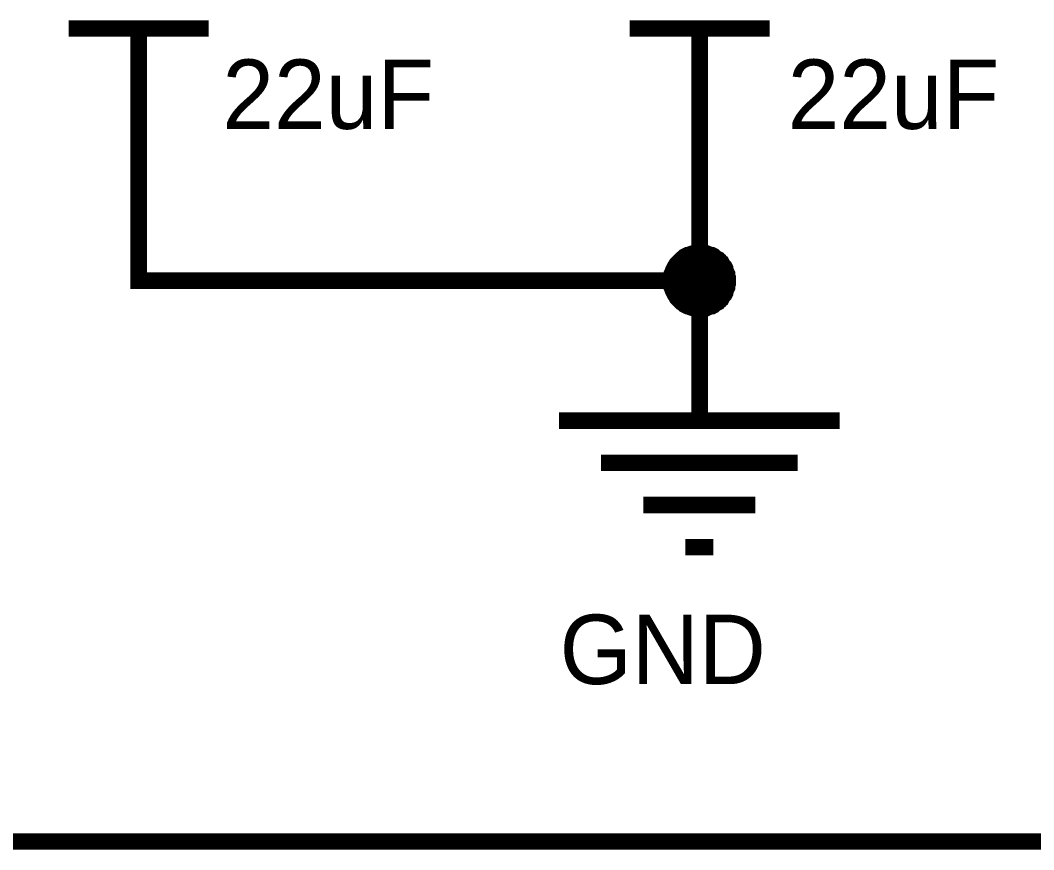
# Model space of a CAD drawing. Header units: millimetres. Extents: x 0 to 19, y 0 to 9.5.
# Drawn here: x 5.416 to 6.139, y 6.694 to 7.286 of the extents above; entities that cross this region are included whole.
import ezdxf

# ---------------------------------------------------------------- set-up
doc = ezdxf.new("R2010")
doc.units = ezdxf.units.MM
doc.header["$MEASUREMENT"] = 0
doc.layers.add('Sheet', color=255, linetype='Continuous')

msp = doc.modelspace()

# ---------------------------------------------------------------- linework, layer by layer
at = {"layer": 'Sheet'}
for points, const_width in [([(5.4503, 7.27974), (5.55021, 7.27974)], 0.0118), ([(5.50026, 7.21961), (5.50026, 7.27974)], 0.0118), ([(5.8504, 7.27974), (5.95032, 7.27974)], 0.0118), ([(5.90036, 7.21961), (5.90036, 7.27974)], 0.0118), ([(5.50026, 7.21961), (5.50026, 7.19972)], 0.0118), ([(5.90036, 7.21961), (5.90036, 7.19972)], 0.0118), ([(4.00019, 7.19972), (4.20002, 7.19972), (4.20002, 6.69969), (6.40039, 6.69969), (6.80005, 6.69969)], 0.0118), ([(5.50026, 7.19972), (5.50026, 7.0998), (5.90036, 7.0998), (5.90036, 7.19972)], 0.0118), ([(5.88003, 7.0998), (5.88003, 7.10068), (5.88003, 7.10201), (5.88047, 7.10289), (5.88047, 7.10378), (5.88047, 7.10466), (5.88091, 7.10555), (5.88135, 7.10687), (5.88179, 7.10776), (5.88224, 7.10864), (5.88268, 7.10953), (5.88312, 7.10997), (5.88356, 7.11085), (5.88401, 7.11174), (5.88489, 7.11262), (5.88533, 7.11306), (5.88622, 7.11395), (5.88666, 7.11439), (5.88754, 7.11527), (5.88843, 7.11572), (5.88887, 7.11616), (5.88975, 7.11704), (5.89064, 7.11748), (5.89152, 7.11793), (5.89241, 7.11793), (5.89329, 7.11837), (5.89417, 7.11881), (5.8955, 7.11925), (5.89638, 7.11925), (5.89727, 7.11925), (5.89815, 7.11969), (5.89948, 7.11969), (5.90036, 7.11969)], 0.0118), ([(5.88003, 7.0998), (5.88003, 7.10068), (5.88003, 7.10201), (5.88047, 7.10289), (5.88047, 7.10378), (5.88047, 7.10466), (5.88091, 7.10555), (5.88135, 7.10687), (5.88179, 7.10776), (5.88224, 7.10864), (5.88268, 7.10953), (5.88312, 7.10997), (5.88356, 7.11085), (5.88401, 7.11174), (5.88489, 7.11262), (5.88533, 7.11306), (5.88622, 7.11395), (5.88666, 7.11439), (5.88754, 7.11527), (5.88843, 7.11572), (5.88887, 7.11616), (5.88975, 7.11704), (5.89064, 7.11748), (5.89152, 7.11793), (5.89241, 7.11793), (5.89329, 7.11837), (5.89417, 7.11881), (5.8955, 7.11925), (5.89638, 7.11925), (5.89727, 7.11925), (5.89815, 7.11969), (5.89948, 7.11969), (5.90036, 7.11969)], 0.0118), ([(5.88003, 7.0998), (5.88003, 7.10068), (5.88003, 7.10201), (5.88047, 7.10289), (5.88047, 7.10378), (5.88047, 7.10466), (5.88091, 7.10555), (5.88135, 7.10687), (5.88179, 7.10776), (5.88224, 7.10864), (5.88268, 7.10953), (5.88312, 7.10997), (5.88356, 7.11085), (5.88401, 7.11174), (5.88489, 7.11262), (5.88533, 7.11306), (5.88622, 7.11395), (5.88666, 7.11439), (5.88754, 7.11527), (5.88843, 7.11572), (5.88887, 7.11616), (5.88975, 7.11704), (5.89064, 7.11748), (5.89152, 7.11793), (5.89241, 7.11793), (5.89329, 7.11837), (5.89417, 7.11881), (5.8955, 7.11925), (5.89638, 7.11925), (5.89727, 7.11925), (5.89815, 7.11969), (5.89948, 7.11969), (5.90036, 7.11969)], 0.0118), ([(5.88003, 7.0998), (5.88003, 7.10068), (5.88003, 7.10201), (5.88047, 7.10289), (5.88047, 7.10378), (5.88047, 7.10466), (5.88091, 7.10555), (5.88135, 7.10687), (5.88179, 7.10776), (5.88224, 7.10864), (5.88268, 7.10953), (5.88312, 7.10997), (5.88356, 7.11085), (5.88401, 7.11174), (5.88489, 7.11262), (5.88533, 7.11306), (5.88622, 7.11395), (5.88666, 7.11439), (5.88754, 7.11527), (5.88843, 7.11572), (5.88887, 7.11616), (5.88975, 7.11704), (5.89064, 7.11748), (5.89152, 7.11793), (5.89241, 7.11793), (5.89329, 7.11837), (5.89417, 7.11881), (5.8955, 7.11925), (5.89638, 7.11925), (5.89727, 7.11925), (5.89815, 7.11969), (5.89948, 7.11969), (5.90036, 7.11969)], 0.0118), ([(5.88003, 7.0998), (5.88003, 7.10068), (5.88003, 7.10201), (5.88047, 7.10289), (5.88047, 7.10378), (5.88047, 7.10466), (5.88091, 7.10555), (5.88135, 7.10687), (5.88179, 7.10776), (5.88224, 7.10864), (5.88268, 7.10953), (5.88312, 7.10997), (5.88356, 7.11085), (5.88401, 7.11174), (5.88489, 7.11262), (5.88533, 7.11306), (5.88622, 7.11395), (5.88666, 7.11439), (5.88754, 7.11527), (5.88843, 7.11572), (5.88887, 7.11616), (5.88975, 7.11704), (5.89064, 7.11748), (5.89152, 7.11793), (5.89241, 7.11793), (5.89329, 7.11837), (5.89417, 7.11881), (5.8955, 7.11925), (5.89638, 7.11925), (5.89727, 7.11925), (5.89815, 7.11969), (5.89948, 7.11969), (5.90036, 7.11969)], 0.0039), ([(5.88003, 7.0998), (5.88003, 7.10068), (5.88003, 7.10201), (5.88047, 7.10289), (5.88047, 7.10378), (5.88047, 7.10466), (5.88091, 7.10555), (5.88135, 7.10687), (5.88179, 7.10776), (5.88224, 7.10864), (5.88268, 7.10953), (5.88312, 7.10997), (5.88356, 7.11085), (5.88401, 7.11174), (5.88489, 7.11262), (5.88533, 7.11306), (5.88622, 7.11395), (5.88666, 7.11439), (5.88754, 7.11527), (5.88843, 7.11572), (5.88887, 7.11616), (5.88975, 7.11704), (5.89064, 7.11748), (5.89152, 7.11793), (5.89241, 7.11793), (5.89329, 7.11837), (5.89417, 7.11881), (5.8955, 7.11925), (5.89638, 7.11925), (5.89727, 7.11925), (5.89815, 7.11969), (5.89948, 7.11969), (5.90036, 7.11969)], 0.0039), ([(5.88003, 7.0998), (5.88003, 7.10068), (5.88003, 7.10201), (5.88047, 7.10289), (5.88047, 7.10378), (5.88047, 7.10466), (5.88091, 7.10555), (5.88135, 7.10687), (5.88179, 7.10776), (5.88224, 7.10864), (5.88268, 7.10953), (5.88312, 7.10997), (5.88356, 7.11085), (5.88401, 7.11174), (5.88489, 7.11262), (5.88533, 7.11306), (5.88622, 7.11395), (5.88666, 7.11439), (5.88754, 7.11527), (5.88843, 7.11572), (5.88887, 7.11616), (5.88975, 7.11704), (5.89064, 7.11748), (5.89152, 7.11793), (5.89241, 7.11793), (5.89329, 7.11837), (5.89417, 7.11881), (5.8955, 7.11925), (5.89638, 7.11925), (5.89727, 7.11925), (5.89815, 7.11969), (5.89948, 7.11969), (5.90036, 7.11969)], 0.0039), ([(5.88003, 7.0998), (5.88003, 7.10068), (5.88003, 7.10201), (5.88047, 7.10289), (5.88047, 7.10378), (5.88047, 7.10466), (5.88091, 7.10555), (5.88135, 7.10687), (5.88179, 7.10776), (5.88224, 7.10864), (5.88268, 7.10953), (5.88312, 7.10997), (5.88356, 7.11085), (5.88401, 7.11174), (5.88489, 7.11262), (5.88533, 7.11306), (5.88622, 7.11395), (5.88666, 7.11439), (5.88754, 7.11527), (5.88843, 7.11572), (5.88887, 7.11616), (5.88975, 7.11704), (5.89064, 7.11748), (5.89152, 7.11793), (5.89241, 7.11793), (5.89329, 7.11837), (5.89417, 7.11881), (5.8955, 7.11925), (5.89638, 7.11925), (5.89727, 7.11925), (5.89815, 7.11969), (5.89948, 7.11969), (5.90036, 7.11969)], 0.0039), ([(5.90036, 7.11969), (5.90036, 7.11969)], 0.0118), ([(5.90036, 7.11969), (5.90125, 7.11969), (5.90257, 7.11969), (5.90346, 7.11925), (5.90434, 7.11925), (5.90523, 7.11925), (5.90611, 7.11881), (5.90744, 7.11837), (5.90832, 7.11793), (5.90921, 7.11793), (5.91009, 7.11748), (5.91053, 7.11704), (5.91142, 7.11616), (5.9123, 7.11572), (5.91318, 7.11527), (5.91363, 7.11439), (5.91451, 7.11395), (5.91495, 7.11306), (5.91584, 7.11262), (5.91628, 7.11174), (5.91672, 7.11085), (5.91761, 7.10997), (5.91805, 7.10953), (5.91849, 7.10864), (5.91849, 7.10776), (5.91893, 7.10687), (5.91937, 7.10555), (5.91982, 7.10466), (5.91982, 7.10378), (5.91982, 7.10289), (5.92026, 7.10201), (5.92026, 7.10068), (5.92026, 7.0998)], 0.0118), ([(5.90036, 7.11969), (5.90036, 7.11969)], 0.0118), ([(5.90036, 7.11969), (5.90125, 7.11969), (5.90257, 7.11969), (5.90346, 7.11925), (5.90434, 7.11925), (5.90523, 7.11925), (5.90611, 7.11881), (5.90744, 7.11837), (5.90832, 7.11793), (5.90921, 7.11793), (5.91009, 7.11748), (5.91053, 7.11704), (5.91142, 7.11616), (5.9123, 7.11572), (5.91318, 7.11527), (5.91363, 7.11439), (5.91451, 7.11395), (5.91495, 7.11306), (5.91584, 7.11262), (5.91628, 7.11174), (5.91672, 7.11085), (5.91761, 7.10997), (5.91805, 7.10953), (5.91849, 7.10864), (5.91849, 7.10776), (5.91893, 7.10687), (5.91937, 7.10555), (5.91982, 7.10466), (5.91982, 7.10378), (5.91982, 7.10289), (5.92026, 7.10201), (5.92026, 7.10068), (5.92026, 7.0998)], 0.0118), ([(5.90036, 7.11969), (5.90036, 7.11969)], 0.0118), ([(5.90036, 7.11969), (5.90125, 7.11969), (5.90257, 7.11969), (5.90346, 7.11925), (5.90434, 7.11925), (5.90523, 7.11925), (5.90611, 7.11881), (5.90744, 7.11837), (5.90832, 7.11793), (5.90921, 7.11793), (5.91009, 7.11748), (5.91053, 7.11704), (5.91142, 7.11616), (5.9123, 7.11572), (5.91318, 7.11527), (5.91363, 7.11439), (5.91451, 7.11395), (5.91495, 7.11306), (5.91584, 7.11262), (5.91628, 7.11174), (5.91672, 7.11085), (5.91761, 7.10997), (5.91805, 7.10953), (5.91849, 7.10864), (5.91849, 7.10776), (5.91893, 7.10687), (5.91937, 7.10555), (5.91982, 7.10466), (5.91982, 7.10378), (5.91982, 7.10289), (5.92026, 7.10201), (5.92026, 7.10068), (5.92026, 7.0998)], 0.0118), ([(5.90036, 7.11969), (5.90036, 7.11969)], 0.0118), ([(5.90036, 7.11969), (5.90125, 7.11969), (5.90257, 7.11969), (5.90346, 7.11925), (5.90434, 7.11925), (5.90523, 7.11925), (5.90611, 7.11881), (5.90744, 7.11837), (5.90832, 7.11793), (5.90921, 7.11793), (5.91009, 7.11748), (5.91053, 7.11704), (5.91142, 7.11616), (5.9123, 7.11572), (5.91318, 7.11527), (5.91363, 7.11439), (5.91451, 7.11395), (5.91495, 7.11306), (5.91584, 7.11262), (5.91628, 7.11174), (5.91672, 7.11085), (5.91761, 7.10997), (5.91805, 7.10953), (5.91849, 7.10864), (5.91849, 7.10776), (5.91893, 7.10687), (5.91937, 7.10555), (5.91982, 7.10466), (5.91982, 7.10378), (5.91982, 7.10289), (5.92026, 7.10201), (5.92026, 7.10068), (5.92026, 7.0998)], 0.0118), ([(5.90036, 7.11969), (5.90036, 7.11969)], 0.0039), ([(5.90036, 7.11969), (5.90125, 7.11969), (5.90257, 7.11969), (5.90346, 7.11925), (5.90434, 7.11925), (5.90523, 7.11925), (5.90611, 7.11881), (5.90744, 7.11837), (5.90832, 7.11793), (5.90921, 7.11793), (5.91009, 7.11748), (5.91053, 7.11704), (5.91142, 7.11616), (5.9123, 7.11572), (5.91318, 7.11527), (5.91363, 7.11439), (5.91451, 7.11395), (5.91495, 7.11306), (5.91584, 7.11262), (5.91628, 7.11174), (5.91672, 7.11085), (5.91761, 7.10997), (5.91805, 7.10953), (5.91849, 7.10864), (5.91849, 7.10776), (5.91893, 7.10687), (5.91937, 7.10555), (5.91982, 7.10466), (5.91982, 7.10378), (5.91982, 7.10289), (5.92026, 7.10201), (5.92026, 7.10068), (5.92026, 7.0998)], 0.0039), ([(5.90036, 7.11969), (5.90036, 7.11969)], 0.0039), ([(5.90036, 7.11969), (5.90125, 7.11969), (5.90257, 7.11969), (5.90346, 7.11925), (5.90434, 7.11925), (5.90523, 7.11925), (5.90611, 7.11881), (5.90744, 7.11837), (5.90832, 7.11793), (5.90921, 7.11793), (5.91009, 7.11748), (5.91053, 7.11704), (5.91142, 7.11616), (5.9123, 7.11572), (5.91318, 7.11527), (5.91363, 7.11439), (5.91451, 7.11395), (5.91495, 7.11306), (5.91584, 7.11262), (5.91628, 7.11174), (5.91672, 7.11085), (5.91761, 7.10997), (5.91805, 7.10953), (5.91849, 7.10864), (5.91849, 7.10776), (5.91893, 7.10687), (5.91937, 7.10555), (5.91982, 7.10466), (5.91982, 7.10378), (5.91982, 7.10289), (5.92026, 7.10201), (5.92026, 7.10068), (5.92026, 7.0998)], 0.0039), ([(5.90036, 7.11969), (5.90036, 7.11969)], 0.0039), ([(5.90036, 7.11969), (5.90125, 7.11969), (5.90257, 7.11969), (5.90346, 7.11925), (5.90434, 7.11925), (5.90523, 7.11925), (5.90611, 7.11881), (5.90744, 7.11837), (5.90832, 7.11793), (5.90921, 7.11793), (5.91009, 7.11748), (5.91053, 7.11704), (5.91142, 7.11616), (5.9123, 7.11572), (5.91318, 7.11527), (5.91363, 7.11439), (5.91451, 7.11395), (5.91495, 7.11306), (5.91584, 7.11262), (5.91628, 7.11174), (5.91672, 7.11085), (5.91761, 7.10997), (5.91805, 7.10953), (5.91849, 7.10864), (5.91849, 7.10776), (5.91893, 7.10687), (5.91937, 7.10555), (5.91982, 7.10466), (5.91982, 7.10378), (5.91982, 7.10289), (5.92026, 7.10201), (5.92026, 7.10068), (5.92026, 7.0998)], 0.0039), ([(5.90036, 7.11969), (5.90036, 7.11969)], 0.0039), ([(5.90036, 7.11969), (5.90125, 7.11969), (5.90257, 7.11969), (5.90346, 7.11925), (5.90434, 7.11925), (5.90523, 7.11925), (5.90611, 7.11881), (5.90744, 7.11837), (5.90832, 7.11793), (5.90921, 7.11793), (5.91009, 7.11748), (5.91053, 7.11704), (5.91142, 7.11616), (5.9123, 7.11572), (5.91318, 7.11527), (5.91363, 7.11439), (5.91451, 7.11395), (5.91495, 7.11306), (5.91584, 7.11262), (5.91628, 7.11174), (5.91672, 7.11085), (5.91761, 7.10997), (5.91805, 7.10953), (5.91849, 7.10864), (5.91849, 7.10776), (5.91893, 7.10687), (5.91937, 7.10555), (5.91982, 7.10466), (5.91982, 7.10378), (5.91982, 7.10289), (5.92026, 7.10201), (5.92026, 7.10068), (5.92026, 7.0998)], 0.0039), ([(5.90036, 7.07991), (5.89948, 7.07991), (5.89815, 7.07991), (5.89727, 7.08035), (5.89638, 7.08035), (5.8955, 7.08035), (5.89417, 7.08079), (5.89329, 7.08123), (5.89241, 7.08167), (5.89152, 7.08167), (5.89064, 7.08212), (5.88975, 7.08256), (5.88887, 7.08344), (5.88843, 7.08388), (5.88754, 7.08433), (5.88666, 7.08521), (5.88622, 7.08565), (5.88533, 7.08654), (5.88489, 7.08698), (5.88401, 7.08786), (5.88356, 7.08875), (5.88312, 7.08963), (5.88268, 7.09007), (5.88224, 7.09096), (5.88179, 7.09184), (5.88135, 7.09273), (5.88091, 7.09405), (5.88047, 7.09494), (5.88047, 7.09582), (5.88047, 7.09671), (5.88003, 7.09759), (5.88003, 7.09892), (5.88003, 7.0998)], 0.0118), ([(5.88003, 7.0998), (5.88003, 7.0998)], 0.0118), ([(5.90036, 7.07991), (5.89948, 7.07991), (5.89815, 7.07991), (5.89727, 7.08035), (5.89638, 7.08035), (5.8955, 7.08035), (5.89417, 7.08079), (5.89329, 7.08123), (5.89241, 7.08167), (5.89152, 7.08167), (5.89064, 7.08212), (5.88975, 7.08256), (5.88887, 7.08344), (5.88843, 7.08388), (5.88754, 7.08433), (5.88666, 7.08521), (5.88622, 7.08565), (5.88533, 7.08654), (5.88489, 7.08698), (5.88401, 7.08786), (5.88356, 7.08875), (5.88312, 7.08963), (5.88268, 7.09007), (5.88224, 7.09096), (5.88179, 7.09184), (5.88135, 7.09273), (5.88091, 7.09405), (5.88047, 7.09494), (5.88047, 7.09582), (5.88047, 7.09671), (5.88003, 7.09759), (5.88003, 7.09892), (5.88003, 7.0998)], 0.0118), ([(5.88003, 7.0998), (5.88003, 7.0998)], 0.0118), ([(5.90036, 7.07991), (5.89948, 7.07991), (5.89815, 7.07991), (5.89727, 7.08035), (5.89638, 7.08035), (5.8955, 7.08035), (5.89417, 7.08079), (5.89329, 7.08123), (5.89241, 7.08167), (5.89152, 7.08167), (5.89064, 7.08212), (5.88975, 7.08256), (5.88887, 7.08344), (5.88843, 7.08388), (5.88754, 7.08433), (5.88666, 7.08521), (5.88622, 7.08565), (5.88533, 7.08654), (5.88489, 7.08698), (5.88401, 7.08786), (5.88356, 7.08875), (5.88312, 7.08963), (5.88268, 7.09007), (5.88224, 7.09096), (5.88179, 7.09184), (5.88135, 7.09273), (5.88091, 7.09405), (5.88047, 7.09494), (5.88047, 7.09582), (5.88047, 7.09671), (5.88003, 7.09759), (5.88003, 7.09892), (5.88003, 7.0998)], 0.0118), ([(5.88003, 7.0998), (5.88003, 7.0998)], 0.0118), ([(5.90036, 7.07991), (5.89948, 7.07991), (5.89815, 7.07991), (5.89727, 7.08035), (5.89638, 7.08035), (5.8955, 7.08035), (5.89417, 7.08079), (5.89329, 7.08123), (5.89241, 7.08167), (5.89152, 7.08167), (5.89064, 7.08212), (5.88975, 7.08256), (5.88887, 7.08344), (5.88843, 7.08388), (5.88754, 7.08433), (5.88666, 7.08521), (5.88622, 7.08565), (5.88533, 7.08654), (5.88489, 7.08698), (5.88401, 7.08786), (5.88356, 7.08875), (5.88312, 7.08963), (5.88268, 7.09007), (5.88224, 7.09096), (5.88179, 7.09184), (5.88135, 7.09273), (5.88091, 7.09405), (5.88047, 7.09494), (5.88047, 7.09582), (5.88047, 7.09671), (5.88003, 7.09759), (5.88003, 7.09892), (5.88003, 7.0998)], 0.0118), ([(5.88003, 7.0998), (5.88003, 7.0998)], 0.0118), ([(5.90036, 7.07991), (5.89948, 7.07991), (5.89815, 7.07991), (5.89727, 7.08035), (5.89638, 7.08035), (5.8955, 7.08035), (5.89417, 7.08079), (5.89329, 7.08123), (5.89241, 7.08167), (5.89152, 7.08167), (5.89064, 7.08212), (5.88975, 7.08256), (5.88887, 7.08344), (5.88843, 7.08388), (5.88754, 7.08433), (5.88666, 7.08521), (5.88622, 7.08565), (5.88533, 7.08654), (5.88489, 7.08698), (5.88401, 7.08786), (5.88356, 7.08875), (5.88312, 7.08963), (5.88268, 7.09007), (5.88224, 7.09096), (5.88179, 7.09184), (5.88135, 7.09273), (5.88091, 7.09405), (5.88047, 7.09494), (5.88047, 7.09582), (5.88047, 7.09671), (5.88003, 7.09759), (5.88003, 7.09892), (5.88003, 7.0998)], 0.0039), ([(5.88003, 7.0998), (5.88003, 7.0998)], 0.0039), ([(5.90036, 7.07991), (5.89948, 7.07991), (5.89815, 7.07991), (5.89727, 7.08035), (5.89638, 7.08035), (5.8955, 7.08035), (5.89417, 7.08079), (5.89329, 7.08123), (5.89241, 7.08167), (5.89152, 7.08167), (5.89064, 7.08212), (5.88975, 7.08256), (5.88887, 7.08344), (5.88843, 7.08388), (5.88754, 7.08433), (5.88666, 7.08521), (5.88622, 7.08565), (5.88533, 7.08654), (5.88489, 7.08698), (5.88401, 7.08786), (5.88356, 7.08875), (5.88312, 7.08963), (5.88268, 7.09007), (5.88224, 7.09096), (5.88179, 7.09184), (5.88135, 7.09273), (5.88091, 7.09405), (5.88047, 7.09494), (5.88047, 7.09582), (5.88047, 7.09671), (5.88003, 7.09759), (5.88003, 7.09892), (5.88003, 7.0998)], 0.0039), ([(5.88003, 7.0998), (5.88003, 7.0998)], 0.0039), ([(5.90036, 7.07991), (5.89948, 7.07991), (5.89815, 7.07991), (5.89727, 7.08035), (5.89638, 7.08035), (5.8955, 7.08035), (5.89417, 7.08079), (5.89329, 7.08123), (5.89241, 7.08167), (5.89152, 7.08167), (5.89064, 7.08212), (5.88975, 7.08256), (5.88887, 7.08344), (5.88843, 7.08388), (5.88754, 7.08433), (5.88666, 7.08521), (5.88622, 7.08565), (5.88533, 7.08654), (5.88489, 7.08698), (5.88401, 7.08786), (5.88356, 7.08875), (5.88312, 7.08963), (5.88268, 7.09007), (5.88224, 7.09096), (5.88179, 7.09184), (5.88135, 7.09273), (5.88091, 7.09405), (5.88047, 7.09494), (5.88047, 7.09582), (5.88047, 7.09671), (5.88003, 7.09759), (5.88003, 7.09892), (5.88003, 7.0998)], 0.0039), ([(5.88003, 7.0998), (5.88003, 7.0998)], 0.0039), ([(5.90036, 7.07991), (5.89948, 7.07991), (5.89815, 7.07991), (5.89727, 7.08035), (5.89638, 7.08035), (5.8955, 7.08035), (5.89417, 7.08079), (5.89329, 7.08123), (5.89241, 7.08167), (5.89152, 7.08167), (5.89064, 7.08212), (5.88975, 7.08256), (5.88887, 7.08344), (5.88843, 7.08388), (5.88754, 7.08433), (5.88666, 7.08521), (5.88622, 7.08565), (5.88533, 7.08654), (5.88489, 7.08698), (5.88401, 7.08786), (5.88356, 7.08875), (5.88312, 7.08963), (5.88268, 7.09007), (5.88224, 7.09096), (5.88179, 7.09184), (5.88135, 7.09273), (5.88091, 7.09405), (5.88047, 7.09494), (5.88047, 7.09582), (5.88047, 7.09671), (5.88003, 7.09759), (5.88003, 7.09892), (5.88003, 7.0998)], 0.0039), ([(5.88003, 7.0998), (5.88003, 7.0998)], 0.0039), ([(5.90036, 7.0998), (5.90036, 6.99988)], 0.0118), ([(5.92026, 7.0998), (5.92026, 7.09892), (5.92026, 7.09759), (5.91982, 7.09671), (5.91982, 7.09582), (5.91982, 7.09494), (5.91937, 7.09405), (5.91893, 7.09273), (5.91849, 7.09184), (5.91849, 7.09096), (5.91805, 7.09007), (5.91761, 7.08963), (5.91672, 7.08875), (5.91628, 7.08786), (5.91584, 7.08698), (5.91495, 7.08654), (5.91451, 7.08565), (5.91363, 7.08521), (5.91318, 7.08433), (5.9123, 7.08388), (5.91142, 7.08344), (5.91053, 7.08256), (5.91009, 7.08212), (5.90921, 7.08167), (5.90832, 7.08167), (5.90744, 7.08123), (5.90611, 7.08079), (5.90523, 7.08035), (5.90434, 7.08035), (5.90346, 7.08035), (5.90257, 7.07991), (5.90125, 7.07991), (5.90036, 7.07991)], 0.0118), ([(5.92026, 7.0998), (5.92026, 7.09892), (5.92026, 7.09759), (5.91982, 7.09671), (5.91982, 7.09582), (5.91982, 7.09494), (5.91937, 7.09405), (5.91893, 7.09273), (5.91849, 7.09184), (5.91849, 7.09096), (5.91805, 7.09007), (5.91761, 7.08963), (5.91672, 7.08875), (5.91628, 7.08786), (5.91584, 7.08698), (5.91495, 7.08654), (5.91451, 7.08565), (5.91363, 7.08521), (5.91318, 7.08433), (5.9123, 7.08388), (5.91142, 7.08344), (5.91053, 7.08256), (5.91009, 7.08212), (5.90921, 7.08167), (5.90832, 7.08167), (5.90744, 7.08123), (5.90611, 7.08079), (5.90523, 7.08035), (5.90434, 7.08035), (5.90346, 7.08035), (5.90257, 7.07991), (5.90125, 7.07991), (5.90036, 7.07991)], 0.0118), ([(5.92026, 7.0998), (5.92026, 7.09892), (5.92026, 7.09759), (5.91982, 7.09671), (5.91982, 7.09582), (5.91982, 7.09494), (5.91937, 7.09405), (5.91893, 7.09273), (5.91849, 7.09184), (5.91849, 7.09096), (5.91805, 7.09007), (5.91761, 7.08963), (5.91672, 7.08875), (5.91628, 7.08786), (5.91584, 7.08698), (5.91495, 7.08654), (5.91451, 7.08565), (5.91363, 7.08521), (5.91318, 7.08433), (5.9123, 7.08388), (5.91142, 7.08344), (5.91053, 7.08256), (5.91009, 7.08212), (5.90921, 7.08167), (5.90832, 7.08167), (5.90744, 7.08123), (5.90611, 7.08079), (5.90523, 7.08035), (5.90434, 7.08035), (5.90346, 7.08035), (5.90257, 7.07991), (5.90125, 7.07991), (5.90036, 7.07991)], 0.0118), ([(5.92026, 7.0998), (5.92026, 7.09892), (5.92026, 7.09759), (5.91982, 7.09671), (5.91982, 7.09582), (5.91982, 7.09494), (5.91937, 7.09405), (5.91893, 7.09273), (5.91849, 7.09184), (5.91849, 7.09096), (5.91805, 7.09007), (5.91761, 7.08963), (5.91672, 7.08875), (5.91628, 7.08786), (5.91584, 7.08698), (5.91495, 7.08654), (5.91451, 7.08565), (5.91363, 7.08521), (5.91318, 7.08433), (5.9123, 7.08388), (5.91142, 7.08344), (5.91053, 7.08256), (5.91009, 7.08212), (5.90921, 7.08167), (5.90832, 7.08167), (5.90744, 7.08123), (5.90611, 7.08079), (5.90523, 7.08035), (5.90434, 7.08035), (5.90346, 7.08035), (5.90257, 7.07991), (5.90125, 7.07991), (5.90036, 7.07991)], 0.0118), ([(5.92026, 7.0998), (5.92026, 7.09892), (5.92026, 7.09759), (5.91982, 7.09671), (5.91982, 7.09582), (5.91982, 7.09494), (5.91937, 7.09405), (5.91893, 7.09273), (5.91849, 7.09184), (5.91849, 7.09096), (5.91805, 7.09007), (5.91761, 7.08963), (5.91672, 7.08875), (5.91628, 7.08786), (5.91584, 7.08698), (5.91495, 7.08654), (5.91451, 7.08565), (5.91363, 7.08521), (5.91318, 7.08433), (5.9123, 7.08388), (5.91142, 7.08344), (5.91053, 7.08256), (5.91009, 7.08212), (5.90921, 7.08167), (5.90832, 7.08167), (5.90744, 7.08123), (5.90611, 7.08079), (5.90523, 7.08035), (5.90434, 7.08035), (5.90346, 7.08035), (5.90257, 7.07991), (5.90125, 7.07991), (5.90036, 7.07991)], 0.0039), ([(5.92026, 7.0998), (5.92026, 7.09892), (5.92026, 7.09759), (5.91982, 7.09671), (5.91982, 7.09582), (5.91982, 7.09494), (5.91937, 7.09405), (5.91893, 7.09273), (5.91849, 7.09184), (5.91849, 7.09096), (5.91805, 7.09007), (5.91761, 7.08963), (5.91672, 7.08875), (5.91628, 7.08786), (5.91584, 7.08698), (5.91495, 7.08654), (5.91451, 7.08565), (5.91363, 7.08521), (5.91318, 7.08433), (5.9123, 7.08388), (5.91142, 7.08344), (5.91053, 7.08256), (5.91009, 7.08212), (5.90921, 7.08167), (5.90832, 7.08167), (5.90744, 7.08123), (5.90611, 7.08079), (5.90523, 7.08035), (5.90434, 7.08035), (5.90346, 7.08035), (5.90257, 7.07991), (5.90125, 7.07991), (5.90036, 7.07991)], 0.0039), ([(5.92026, 7.0998), (5.92026, 7.09892), (5.92026, 7.09759), (5.91982, 7.09671), (5.91982, 7.09582), (5.91982, 7.09494), (5.91937, 7.09405), (5.91893, 7.09273), (5.91849, 7.09184), (5.91849, 7.09096), (5.91805, 7.09007), (5.91761, 7.08963), (5.91672, 7.08875), (5.91628, 7.08786), (5.91584, 7.08698), (5.91495, 7.08654), (5.91451, 7.08565), (5.91363, 7.08521), (5.91318, 7.08433), (5.9123, 7.08388), (5.91142, 7.08344), (5.91053, 7.08256), (5.91009, 7.08212), (5.90921, 7.08167), (5.90832, 7.08167), (5.90744, 7.08123), (5.90611, 7.08079), (5.90523, 7.08035), (5.90434, 7.08035), (5.90346, 7.08035), (5.90257, 7.07991), (5.90125, 7.07991), (5.90036, 7.07991)], 0.0039), ([(5.92026, 7.0998), (5.92026, 7.09892), (5.92026, 7.09759), (5.91982, 7.09671), (5.91982, 7.09582), (5.91982, 7.09494), (5.91937, 7.09405), (5.91893, 7.09273), (5.91849, 7.09184), (5.91849, 7.09096), (5.91805, 7.09007), (5.91761, 7.08963), (5.91672, 7.08875), (5.91628, 7.08786), (5.91584, 7.08698), (5.91495, 7.08654), (5.91451, 7.08565), (5.91363, 7.08521), (5.91318, 7.08433), (5.9123, 7.08388), (5.91142, 7.08344), (5.91053, 7.08256), (5.91009, 7.08212), (5.90921, 7.08167), (5.90832, 7.08167), (5.90744, 7.08123), (5.90611, 7.08079), (5.90523, 7.08035), (5.90434, 7.08035), (5.90346, 7.08035), (5.90257, 7.07991), (5.90125, 7.07991), (5.90036, 7.07991)], 0.0039), ([(5.92026, 7.0998), (5.92026, 7.0998), (5.92026, 7.0998), (5.92026, 7.0998), (5.92026, 7.0998), (5.92026, 7.0998), (5.92026, 7.0998), (5.92026, 7.0998), (5.92026, 7.0998), (5.92026, 7.0998), (5.92026, 7.0998), (5.92026, 7.0998), (5.92026, 7.0998), (5.92026, 7.0998), (5.92026, 7.0998), (5.92026, 7.0998), (5.92026, 7.0998), (5.92026, 7.0998), (5.92026, 7.0998), (5.92026, 7.0998), (5.92026, 7.0998), (5.92026, 7.0998), (5.92026, 7.0998), (5.92026, 7.0998), (5.92026, 7.0998), (5.92026, 7.0998), (5.92026, 7.0998), (5.92026, 7.0998), (5.92026, 7.0998), (5.92026, 7.0998), (5.92026, 7.0998), (5.92026, 7.0998), (5.92026, 7.0998)], 0.0118), ([(5.92026, 7.0998), (5.92026, 7.0998)], 0.0118), ([(5.92026, 7.0998), (5.92026, 7.0998), (5.92026, 7.0998), (5.92026, 7.0998), (5.92026, 7.0998), (5.92026, 7.0998), (5.92026, 7.0998), (5.92026, 7.0998), (5.92026, 7.0998), (5.92026, 7.0998), (5.92026, 7.0998), (5.92026, 7.0998), (5.92026, 7.0998), (5.92026, 7.0998), (5.92026, 7.0998), (5.92026, 7.0998), (5.92026, 7.0998), (5.92026, 7.0998), (5.92026, 7.0998), (5.92026, 7.0998), (5.92026, 7.0998), (5.92026, 7.0998), (5.92026, 7.0998), (5.92026, 7.0998), (5.92026, 7.0998), (5.92026, 7.0998), (5.92026, 7.0998), (5.92026, 7.0998), (5.92026, 7.0998), (5.92026, 7.0998), (5.92026, 7.0998), (5.92026, 7.0998), (5.92026, 7.0998)], 0.0118), ([(5.92026, 7.0998), (5.92026, 7.0998)], 0.0118), ([(5.92026, 7.0998), (5.92026, 7.0998), (5.92026, 7.0998), (5.92026, 7.0998), (5.92026, 7.0998), (5.92026, 7.0998), (5.92026, 7.0998), (5.92026, 7.0998), (5.92026, 7.0998), (5.92026, 7.0998), (5.92026, 7.0998), (5.92026, 7.0998), (5.92026, 7.0998), (5.92026, 7.0998), (5.92026, 7.0998), (5.92026, 7.0998), (5.92026, 7.0998), (5.92026, 7.0998), (5.92026, 7.0998), (5.92026, 7.0998), (5.92026, 7.0998), (5.92026, 7.0998), (5.92026, 7.0998), (5.92026, 7.0998), (5.92026, 7.0998), (5.92026, 7.0998), (5.92026, 7.0998), (5.92026, 7.0998), (5.92026, 7.0998), (5.92026, 7.0998), (5.92026, 7.0998), (5.92026, 7.0998), (5.92026, 7.0998)], 0.0118), ([(5.92026, 7.0998), (5.92026, 7.0998)], 0.0118), ([(5.92026, 7.0998), (5.92026, 7.0998), (5.92026, 7.0998), (5.92026, 7.0998), (5.92026, 7.0998), (5.92026, 7.0998), (5.92026, 7.0998), (5.92026, 7.0998), (5.92026, 7.0998), (5.92026, 7.0998), (5.92026, 7.0998), (5.92026, 7.0998), (5.92026, 7.0998), (5.92026, 7.0998), (5.92026, 7.0998), (5.92026, 7.0998), (5.92026, 7.0998), (5.92026, 7.0998), (5.92026, 7.0998), (5.92026, 7.0998), (5.92026, 7.0998), (5.92026, 7.0998), (5.92026, 7.0998), (5.92026, 7.0998), (5.92026, 7.0998), (5.92026, 7.0998), (5.92026, 7.0998), (5.92026, 7.0998), (5.92026, 7.0998), (5.92026, 7.0998), (5.92026, 7.0998), (5.92026, 7.0998), (5.92026, 7.0998)], 0.0118), ([(5.92026, 7.0998), (5.92026, 7.0998)], 0.0118), ([(5.92026, 7.0998), (5.92026, 7.0998), (5.92026, 7.0998), (5.92026, 7.0998), (5.92026, 7.0998), (5.92026, 7.0998), (5.92026, 7.0998), (5.92026, 7.0998), (5.92026, 7.0998), (5.92026, 7.0998), (5.92026, 7.0998), (5.92026, 7.0998), (5.92026, 7.0998), (5.92026, 7.0998), (5.92026, 7.0998), (5.92026, 7.0998), (5.92026, 7.0998), (5.92026, 7.0998), (5.92026, 7.0998), (5.92026, 7.0998), (5.92026, 7.0998), (5.92026, 7.0998), (5.92026, 7.0998), (5.92026, 7.0998), (5.92026, 7.0998), (5.92026, 7.0998), (5.92026, 7.0998), (5.92026, 7.0998), (5.92026, 7.0998), (5.92026, 7.0998), (5.92026, 7.0998), (5.92026, 7.0998), (5.92026, 7.0998)], 0.0039), ([(5.92026, 7.0998), (5.92026, 7.0998)], 0.0039), ([(5.92026, 7.0998), (5.92026, 7.0998), (5.92026, 7.0998), (5.92026, 7.0998), (5.92026, 7.0998), (5.92026, 7.0998), (5.92026, 7.0998), (5.92026, 7.0998), (5.92026, 7.0998), (5.92026, 7.0998), (5.92026, 7.0998), (5.92026, 7.0998), (5.92026, 7.0998), (5.92026, 7.0998), (5.92026, 7.0998), (5.92026, 7.0998), (5.92026, 7.0998), (5.92026, 7.0998), (5.92026, 7.0998), (5.92026, 7.0998), (5.92026, 7.0998), (5.92026, 7.0998), (5.92026, 7.0998), (5.92026, 7.0998), (5.92026, 7.0998), (5.92026, 7.0998), (5.92026, 7.0998), (5.92026, 7.0998), (5.92026, 7.0998), (5.92026, 7.0998), (5.92026, 7.0998), (5.92026, 7.0998), (5.92026, 7.0998)], 0.0039), ([(5.92026, 7.0998), (5.92026, 7.0998)], 0.0039), ([(5.92026, 7.0998), (5.92026, 7.0998), (5.92026, 7.0998), (5.92026, 7.0998), (5.92026, 7.0998), (5.92026, 7.0998), (5.92026, 7.0998), (5.92026, 7.0998), (5.92026, 7.0998), (5.92026, 7.0998), (5.92026, 7.0998), (5.92026, 7.0998), (5.92026, 7.0998), (5.92026, 7.0998), (5.92026, 7.0998), (5.92026, 7.0998), (5.92026, 7.0998), (5.92026, 7.0998), (5.92026, 7.0998), (5.92026, 7.0998), (5.92026, 7.0998), (5.92026, 7.0998), (5.92026, 7.0998), (5.92026, 7.0998), (5.92026, 7.0998), (5.92026, 7.0998), (5.92026, 7.0998), (5.92026, 7.0998), (5.92026, 7.0998), (5.92026, 7.0998), (5.92026, 7.0998), (5.92026, 7.0998), (5.92026, 7.0998)], 0.0039), ([(5.92026, 7.0998), (5.92026, 7.0998)], 0.0039), ([(5.92026, 7.0998), (5.92026, 7.0998), (5.92026, 7.0998), (5.92026, 7.0998), (5.92026, 7.0998), (5.92026, 7.0998), (5.92026, 7.0998), (5.92026, 7.0998), (5.92026, 7.0998), (5.92026, 7.0998), (5.92026, 7.0998), (5.92026, 7.0998), (5.92026, 7.0998), (5.92026, 7.0998), (5.92026, 7.0998), (5.92026, 7.0998), (5.92026, 7.0998), (5.92026, 7.0998), (5.92026, 7.0998), (5.92026, 7.0998), (5.92026, 7.0998), (5.92026, 7.0998), (5.92026, 7.0998), (5.92026, 7.0998), (5.92026, 7.0998), (5.92026, 7.0998), (5.92026, 7.0998), (5.92026, 7.0998), (5.92026, 7.0998), (5.92026, 7.0998), (5.92026, 7.0998), (5.92026, 7.0998), (5.92026, 7.0998)], 0.0039), ([(5.92026, 7.0998), (5.92026, 7.0998)], 0.0039), ([(5.8, 6.99988), (6.00028, 6.99988)], 0.0118), ([(5.83007, 6.96982), (5.97022, 6.96982)], 0.0118), ([(5.86013, 6.93976), (5.94015, 6.93976)], 0.0118), ([(5.89019, 6.90969), (5.91009, 6.90969)], 0.0118)]:
    msp.add_lwpolyline(points, dxfattribs=dict(at, const_width=const_width))
at = {"layer": 'Sheet', "const_width": 0.02}
msp.add_lwpolyline([(5.89, 7.1, 1), (5.91, 7.1, 1)], format="xyb", close=True, dxfattribs=at)

# ---------------------------------------------------------------- texts
at = {"layer": 'Sheet'}
for s, p in [('22uF', (5.55994, 7.20812)), ('22uF', (5.96314, 7.20812)), ('GND', (5.80045, 6.81199))]:
    msp.add_text(s, height=0.049516, dxfattribs=at).set_placement(p)

doc.saveas('drawing.dxf')
